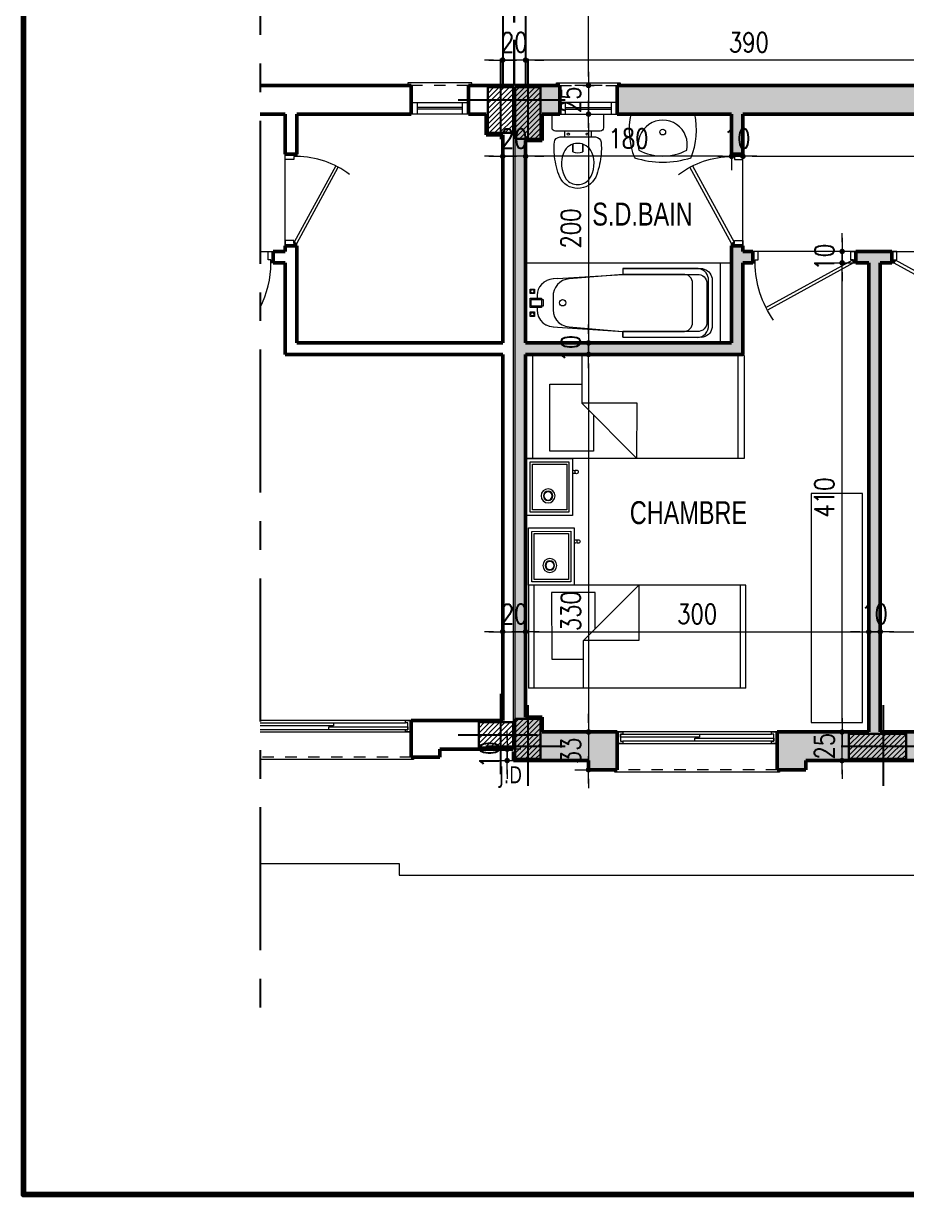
# Model space of a CAD drawing. Header units: millimetres. Extents: x 906 to 2589, y -1235 to -637.
# Drawn here: x 2496.91 to 2504.63, y -1234.31 to -1224.07 of the extents above; entities that cross this region are included whole.
import ezdxf

# ---------------------------------------------------------------- set-up
doc = ezdxf.new("R2010")
doc.units = ezdxf.units.MM
doc.linetypes.add('AXES', pattern=[2, 1.25, -0.25, 0.25, -0.25])
doc.linetypes.add('HIDDEN', pattern=[0.375, 0.25, -0.125])
doc.layers.get('DEFPOINTS').update_dxf_attribs({"color": 255, "lineweight": 13})
for name, color, linetype, lineweight in [('A-signe', 7, 'Continuous', 9), ('APPUITS', 7, 'Continuous', 18), ('AXE LIMITE', 1, 'AXES', 30), ('DIM.', 4, 'Continuous', 25), ('Extracteur cuisine 300m3', 7, 'Continuous', 20), ('interrompu', 7, 'HIDDEN', 15), ('MENUISERIE', 7, 'Continuous', 13), ('MEUBLE', 35, 'Continuous', 15), ('MUR 0.2', 7, 'Continuous', 20), ('MUR 0.25', 7, 'Continuous', 25), ('MUR 0.5', 7, 'Continuous', 50), ('mur 0.8', 7, 'Continuous', 80), ('POTEAUX ARCH', 7, 'Continuous', 30), ('POTEAUX HACHURE', 7, 'Continuous', 15), ('REVERS D EAU', 7, 'Continuous', 13), ('SANITAIRE', 7, 'Continuous', 15), ('TEXTE', 7, 'Continuous', 20)]:
    doc.layers.add(name, color=color, linetype=linetype, lineweight=lineweight)
doc.layers.add('AXE', color=7, linetype='AXES')
doc.layers.add('TEINTE 2', color=3, linetype='Continuous')
doc.styles.add('atef', font='romans.shx', dxfattribs={"width": 0.8})
doc.styles.add('COTE', font='verdana.ttf', dxfattribs={"width": 0.7})
doc.styles.add('STYLE4', font='swisscl.ttf')
doc.dimstyles.new('COTEXT', dxfattribs={"dimscale": 0, "dimtxt": 0.17, "dimasz": 0.08, "dimexe": 0.015, "dimexo": 0.015, "dimgap": 0.07, "dimtad": 1, "dimdec": 0, "dimlfac": 100, "dimzin": 0, "dimdsep": 46, "dimtxsty": 'atef', "dimblk": 'SIG2', "dimcen": 0.15, "dimse1": 1, "dimse2": 1, "dimclrd": 256, "dimclre": 6, "dimclrt": 2, "dimadec": 0, "dimazin": 0, "dimtfac": 0.5, "dimtdec": 0, "dimtix": 1, "dimtmove": 2, "dimatfit": 1, "dimldrblk": 'SIG2', "dimfxl": 0.18, "dimtolj": 1, "dimtzin": 0, "dimlwd": 18, "dimarcsym": 0})

# ---------------------------------------------------------------- blocks, each defined once
blk = doc.blocks.new('P - 0.80')
at = {"layer": 'MENUISERIE'}
for points in [[(-0.699, 0.341), (-0.033, -0.022), (-0.02, 0), (-0.688, 0.363)], [(-0.8, 0), (-0.78, 0), (-0.78, -0.025), (-0.755, -0.025), (-0.755, -0.1), (-0.8, -0.1)], [(0, 0), (-0.02, 0), (-0.02, -0.025), (-0.045, -0.025), (-0.045, -0.1), (0, -0.1)]]:
    blk.add_lwpolyline(points, dxfattribs=at)
blk.add_arc((-0.02, 0), 0.76, 142.5454, 180, dxfattribs=at)
blk = doc.blocks.new('PORTE 0.90')
at = {"layer": 'MENUISERIE'}
for points in [[(-0.786, 0.391), (-0.033, -0.022), (-0.02, 0), (-0.774, 0.413)], [(-0.9, 0), (-0.88, 0), (-0.88, -0.025), (-0.855, -0.025), (-0.855, -0.1), (-0.9, -0.1)], [(0, 0), (-0.02, 0), (-0.02, -0.025), (-0.045, -0.025), (-0.045, -0.1), (0, -0.1)]]:
    blk.add_lwpolyline(points, dxfattribs=at)
blk.add_arc((-0.02, 0), 0.86, 144.3645, 180, dxfattribs=at)
blk = doc.blocks.new('SIG2')
at = {"layer": 'A-signe'}
for p, q in [((0, 1.5), (0, 0.5)), ((-1.5, 0), (-0.5, 0)), ((-0.5, 0), (0.5, 0)), ((0, 0.5), (0, -0.5)), ((0.5, 0), (1.5, 0)), ((0, -0.5), (0, -1.5))]:
    blk.add_line(p, q, dxfattribs=at)
at = {"layer": 'A-signe', "const_width": 0.3}
blk.add_lwpolyline([(-0.15, 0, 1), (0.15, 0, 1)], format="xyb", close=True, dxfattribs=at)
blk = doc.blocks.new('*D760')
at = {"layer": 'DEFPOINTS', "color": 0, "transparency": 16777216}
for p in [(2501.301, -1229.388), (2501.101, -1229.662), (2501.301, -1229.656)]:
    blk.add_point(p, dxfattribs=at)
at = {"layer": 'DIM.', "lineweight": 18, "transparency": 16777216}
for p, q in [((2501.021, -1229.388), (2500.941, -1229.388)), ((2501.101, -1229.388), (2501.301, -1229.388)), ((2501.381, -1229.388), (2501.461, -1229.388))]:
    blk.add_line(p, q, dxfattribs=at)
at = {"layer": 'DIM.', "lineweight": 18, "transparency": 16777216, "xscale": 0.08, "yscale": 0.08, "zscale": 0.08}
blk.add_blockref('SIG2', (2501.101, -1229.388), dxfattribs=at)
at = {"layer": 'DIM.', "lineweight": 18, "transparency": 16777216, "xscale": 0.08, "yscale": 0.08, "zscale": 0.08, "rotation": 180}
blk.add_blockref('SIG2', (2501.301, -1229.388), dxfattribs=at)
at = {"layer": 'DIM.', "color": 2, "transparency": 16777216, "insert": (2501.201, -1229.233), "char_height": 0.17, "attachment_point": 5, "style": 'atef'}
blk.add_mtext('\\A1;20', dxfattribs=at)
blk = doc.blocks.new('*D761')
at = {"layer": 'DEFPOINTS', "color": 0, "transparency": 16777216}
for p in [(2504.301, -1229.077), (2504.301, -1229.388), (2501.301, -1229.759)]:
    blk.add_point(p, dxfattribs=at)
at = {"layer": 'DIM.', "lineweight": 18, "transparency": 16777216}
blk.add_line((2501.381, -1229.388), (2504.221, -1229.388), dxfattribs=at)
at = {"layer": 'DIM.', "lineweight": 18, "transparency": 16777216, "xscale": 0.08, "yscale": 0.08, "zscale": 0.08, "rotation": 180}
blk.add_blockref('SIG2', (2501.301, -1229.388), dxfattribs=at)
at = {"layer": 'DIM.', "lineweight": 18, "transparency": 16777216, "xscale": 0.08, "yscale": 0.08, "zscale": 0.08}
blk.add_blockref('SIG2', (2504.301, -1229.388), dxfattribs=at)
at = {"layer": 'DIM.', "color": 2, "transparency": 16777216, "insert": (2502.801, -1229.233), "char_height": 0.17, "attachment_point": 5, "style": 'atef'}
blk.add_mtext('\\A1;300', dxfattribs=at)
blk = doc.blocks.new('*D609')
at = {"layer": 'DEFPOINTS', "color": 0, "transparency": 16777216}
for p in [(2504.301, -1229.12), (2504.401, -1229.155), (2504.401, -1229.388)]:
    blk.add_point(p, dxfattribs=at)
at = {"layer": 'DIM.', "lineweight": 18, "transparency": 16777216}
for p, q in [((2504.221, -1229.388), (2504.141, -1229.388)), ((2504.301, -1229.388), (2504.401, -1229.388)), ((2504.481, -1229.388), (2504.561, -1229.388))]:
    blk.add_line(p, q, dxfattribs=at)
at = {"layer": 'DIM.', "lineweight": 18, "transparency": 16777216, "xscale": 0.08, "yscale": 0.08, "zscale": 0.08}
blk.add_blockref('SIG2', (2504.301, -1229.388), dxfattribs=at)
at = {"layer": 'DIM.', "lineweight": 18, "transparency": 16777216, "xscale": 0.08, "yscale": 0.08, "zscale": 0.08, "rotation": 180}
blk.add_blockref('SIG2', (2504.401, -1229.388), dxfattribs=at)
at = {"layer": 'DIM.', "color": 2, "transparency": 16777216, "insert": (2504.351, -1229.233), "char_height": 0.17, "attachment_point": 5, "style": 'atef'}
blk.add_mtext('\\A1;10', dxfattribs=at)
blk = doc.blocks.new('*D610')
at = {"layer": 'DEFPOINTS', "color": 0, "transparency": 16777216}
for p in [(2504.401, -1229.155), (2507.401, -1229.388), (2507.401, -1229.718)]:
    blk.add_point(p, dxfattribs=at)
at = {"layer": 'DIM.', "lineweight": 18, "transparency": 16777216}
blk.add_line((2504.481, -1229.388), (2507.321, -1229.388), dxfattribs=at)
at = {"layer": 'DIM.', "lineweight": 18, "transparency": 16777216, "xscale": 0.08, "yscale": 0.08, "zscale": 0.08, "rotation": 180}
blk.add_blockref('SIG2', (2504.401, -1229.388), dxfattribs=at)
at = {"layer": 'DIM.', "lineweight": 18, "transparency": 16777216, "xscale": 0.08, "yscale": 0.08, "zscale": 0.08}
blk.add_blockref('SIG2', (2507.401, -1229.388), dxfattribs=at)
at = {"layer": 'DIM.', "color": 2, "transparency": 16777216, "insert": (2505.901, -1229.233), "char_height": 0.17, "attachment_point": 5, "style": 'atef'}
blk.add_mtext('\\A1;300', dxfattribs=at)
blk = doc.blocks.new('*D769')
at = {"layer": 'DEFPOINTS', "color": 0, "transparency": 16777216}
for p in [(2503.101, -1224.864), (2503.201, -1224.864), (2503.101, -1225.233)]:
    blk.add_point(p, dxfattribs=at)
at = {"layer": 'DIM.', "lineweight": 18, "transparency": 16777216}
for p, q in [((2503.021, -1225.233), (2502.941, -1225.233)), ((2503.201, -1225.233), (2503.101, -1225.233)), ((2503.281, -1225.233), (2503.361, -1225.233))]:
    blk.add_line(p, q, dxfattribs=at)
at = {"layer": 'DIM.', "lineweight": 18, "transparency": 16777216, "xscale": 0.08, "yscale": 0.08, "zscale": 0.08}
blk.add_blockref('SIG2', (2503.101, -1225.233), dxfattribs=at)
at = {"layer": 'DIM.', "lineweight": 18, "transparency": 16777216, "xscale": 0.08, "yscale": 0.08, "zscale": 0.08, "rotation": 180}
blk.add_blockref('SIG2', (2503.201, -1225.233), dxfattribs=at)
at = {"layer": 'DIM.', "color": 2, "transparency": 16777216, "insert": (2503.151, -1225.078), "char_height": 0.17, "attachment_point": 5, "style": 'atef'}
blk.add_mtext('\\A1;10', dxfattribs=at)
blk = doc.blocks.new('*D624')
at = {"layer": 'DEFPOINTS', "color": 0, "transparency": 16777216}
for p in [(2503.101, -1224.693), (2501.301, -1225.233), (2501.301, -1225.38)]:
    blk.add_point(p, dxfattribs=at)
at = {"layer": 'DIM.', "lineweight": 18, "transparency": 16777216}
blk.add_line((2503.021, -1225.233), (2501.381, -1225.233), dxfattribs=at)
at = {"layer": 'DIM.', "lineweight": 18, "transparency": 16777216, "xscale": 0.08, "yscale": 0.08, "zscale": 0.08, "rotation": 180}
blk.add_blockref('SIG2', (2501.301, -1225.233), dxfattribs=at)
at = {"layer": 'DIM.', "lineweight": 18, "transparency": 16777216, "xscale": 0.08, "yscale": 0.08, "zscale": 0.08}
blk.add_blockref('SIG2', (2503.101, -1225.233), dxfattribs=at)
at = {"layer": 'DIM.', "color": 2, "transparency": 16777216, "insert": (2502.201, -1225.078), "char_height": 0.17, "attachment_point": 5, "style": 'atef'}
blk.add_mtext('\\A1;180', dxfattribs=at)
blk = doc.blocks.new('*D625')
at = {"layer": 'DEFPOINTS', "color": 0, "transparency": 16777216}
for p in [(2501.101, -1225.233), (2501.101, -1225.38), (2501.301, -1225.414)]:
    blk.add_point(p, dxfattribs=at)
at = {"layer": 'DIM.', "lineweight": 18, "transparency": 16777216}
for p, q in [((2501.021, -1225.233), (2500.941, -1225.233)), ((2501.301, -1225.233), (2501.101, -1225.233)), ((2501.381, -1225.233), (2501.461, -1225.233))]:
    blk.add_line(p, q, dxfattribs=at)
at = {"layer": 'DIM.', "lineweight": 18, "transparency": 16777216, "xscale": 0.08, "yscale": 0.08, "zscale": 0.08}
blk.add_blockref('SIG2', (2501.101, -1225.233), dxfattribs=at)
at = {"layer": 'DIM.', "lineweight": 18, "transparency": 16777216, "xscale": 0.08, "yscale": 0.08, "zscale": 0.08, "rotation": 180}
blk.add_blockref('SIG2', (2501.301, -1225.233), dxfattribs=at)
at = {"layer": 'DIM.', "color": 2, "transparency": 16777216, "insert": (2501.201, -1225.078), "char_height": 0.17, "attachment_point": 5, "style": 'atef'}
blk.add_mtext('\\A1;20', dxfattribs=at)
blk = doc.blocks.new('*D770')
at = {"layer": 'DEFPOINTS', "color": 0, "transparency": 16777216}
for p in [(2503.965, -1230.264), (2504.067, -1230.264), (2503.965, -1230.514)]:
    blk.add_point(p, dxfattribs=at)
at = {"layer": 'DIM.', "lineweight": 18, "transparency": 16777216}
for p, q in [((2504.067, -1230.184), (2504.067, -1230.104)), ((2504.067, -1230.514), (2504.067, -1230.264)), ((2504.067, -1230.594), (2504.067, -1230.674))]:
    blk.add_line(p, q, dxfattribs=at)
at = {"layer": 'DIM.', "lineweight": 18, "transparency": 16777216, "xscale": 0.08, "yscale": 0.08, "zscale": 0.08}
for p, rotation in [((2504.067, -1230.264), 270), ((2504.067, -1230.514), 90)]:
    blk.add_blockref('SIG2', p, dxfattribs=dict(at, rotation=rotation))
at = {"layer": 'DIM.', "color": 2, "transparency": 16777216, "insert": (2503.912, -1230.389), "char_height": 0.17, "attachment_point": 5, "rotation": 90, "style": 'atef'}
blk.add_mtext('\\A1;25', dxfattribs=at)
blk = doc.blocks.new('*D771')
at = {"layer": 'DEFPOINTS', "color": 0, "transparency": 16777216}
for p in [(2503.201, -1226.164), (2504.067, -1226.164), (2503.965, -1230.264)]:
    blk.add_point(p, dxfattribs=at)
at = {"layer": 'DIM.', "lineweight": 18, "transparency": 16777216}
blk.add_line((2504.067, -1230.184), (2504.067, -1226.244), dxfattribs=at)
at = {"layer": 'DIM.', "lineweight": 18, "transparency": 16777216, "xscale": 0.08, "yscale": 0.08, "zscale": 0.08}
for p, rotation in [((2504.067, -1226.164), 90), ((2504.067, -1230.264), 270)]:
    blk.add_blockref('SIG2', p, dxfattribs=dict(at, rotation=rotation))
at = {"layer": 'DIM.', "color": 2, "transparency": 16777216, "insert": (2503.912, -1228.214), "char_height": 0.17, "attachment_point": 5, "rotation": 90, "style": 'atef'}
blk.add_mtext('\\A1;410', dxfattribs=at)
blk = doc.blocks.new('*D772')
at = {"layer": 'DEFPOINTS', "color": 0, "transparency": 16777216}
for p in [(2503.201, -1226.064), (2503.201, -1226.164), (2504.068, -1226.064)]:
    blk.add_point(p, dxfattribs=at)
at = {"layer": 'DIM.', "lineweight": 18, "transparency": 16777216}
for p, q in [((2504.068, -1225.984), (2504.068, -1225.904)), ((2504.068, -1226.164), (2504.068, -1226.064)), ((2504.068, -1226.244), (2504.068, -1226.324))]:
    blk.add_line(p, q, dxfattribs=at)
at = {"layer": 'DIM.', "lineweight": 18, "transparency": 16777216, "xscale": 0.08, "yscale": 0.08, "zscale": 0.08}
for p, rotation in [((2504.068, -1226.064), 270), ((2504.068, -1226.164), 90)]:
    blk.add_blockref('SIG2', p, dxfattribs=dict(at, rotation=rotation))
at = {"layer": 'DIM.', "color": 2, "transparency": 16777216, "insert": (2503.913, -1226.114), "char_height": 0.17, "attachment_point": 5, "rotation": 90, "style": 'atef'}
blk.add_mtext('\\A1;10', dxfattribs=at)
blk = doc.blocks.new('L.MAIN 56-46')
at = {"layer": 'SANITAIRE', "linetype": 'Continuous'}
blk.add_line((0, 0), (0, 0.56), dxfattribs=at)
blk.add_circle((-0.157, 0.28), 0.025, dxfattribs=at)
for centre, radius, start, end in [((0.39, 0.28), 0.81, 162.1661, 197.8338), ((-0.136, -0.105), 0.679, 78.4082, 111.1055), ((0.079, 0.28), 0.446, 151.9275, 208.0725), ((-0.268, 0.28), 0.215, 257.3196, 102.6804), ((-0.136, 0.66), 0.674, 248.7374, 281.6753)]:
    blk.add_arc(centre, radius, start, end, dxfattribs=at)
blk = doc.blocks.new('BAIGNOIR 0.70-1.70')
at = {"layer": 'SANITAIRE'}
for p, q in [((0.138, 0.279), (0.101, 0.85)), ((0.562, 0.279), (0.6, 0.85))]:
    blk.add_line(p, q, dxfattribs=at)
for points in [[(0, 1.7), (0.7, 1.7), (0.7, 0), (0, 0)], [(0.6, 1.39), (0.595, 1.408), (0.588, 1.423), (0.578, 1.435), (0.566, 1.446), (0.551, 1.454), (0.536, 1.458), (0.52, 1.46), (0.18, 1.46), (0.164, 1.458), (0.149, 1.454), (0.134, 1.446), (0.122, 1.435), (0.112, 1.423), (0.105, 1.408), (0.101, 1.392), (0.101, 0.85), (0.141, 0.38), (0.145, 0.351), (0.155, 0.324), (0.171, 0.3), (0.19, 0.278), (0.214, 0.261), (0.24, 0.249), (0.268, 0.242), (0.41, 0.24), (0.442, 0.244), (0.472, 0.254), (0.5, 0.27), (0.523, 0.292), (0.541, 0.319), (0.554, 0.348), (0.559, 0.38), (0.6, 0.85)], [(0.389, 0.039), (0.309, 0.039), (0.309, 0.139), (0.389, 0.139)], [(0.379, 0.049), (0.319, 0.049), (0.319, 0.153), (0.379, 0.153)], [(0.269, 0.039), (0.229, 0.039), (0.229, 0.079), (0.269, 0.079)], [(0.469, 0.039), (0.429, 0.039), (0.429, 0.079), (0.469, 0.079)]]:
    blk.add_lwpolyline(points, close=True, dxfattribs=at)
for points in [[(0.05, 0.85), (0.05, 1.546, -0.315661), (0.134, 1.63), (0.566, 1.63, -0.356924), (0.651, 1.535), (0.65, 0.85), (0.6, 0.85)], [(0.145, 0.212, 0.002879), (0.146, 0.211), (0.155, 0.185, 0.002875), (0.156, 0.184), (0.17, 0.16, 0.001962), (0.171, 0.159), (0.19, 0.138, 0.167547), (0.281, 0.1), (0.309, 0.1), (0.309, 0.139), (0.389, 0.139), (0.389, 0.1), (0.41, 0.1), (0.442, 0.104), (0.472, 0.114), (0.5, 0.13), (0.523, 0.152), (0.541, 0.178, 0.004777), (0.542, 0.18), (0.552, 0.205, 0.012058), (0.554, 0.212)]]:
    blk.add_lwpolyline(points, format="xyb", dxfattribs=at)
at = {"layer": 'SANITAIRE', "elevation": 0.001}
blk.add_lwpolyline([(0.102, 1.518), (0.106, 1.533), (0.113, 1.548), (0.123, 1.56), (0.135, 1.571), (0.149, 1.579), (0.165, 1.583), (0.181, 1.585), (0.521, 1.585), (0.537, 1.583), (0.552, 1.579), (0.566, 1.571), (0.578, 1.56), (0.588, 1.548), (0.595, 1.533), (0.6, 1.518), (0.6, 0.85), (0.65, 0.85), (0.651, 1.5), (0.649, 1.52), (0.643, 1.539), (0.633, 1.557), (0.62, 1.572), (0.604, 1.585), (0.586, 1.594), (0.566, 1.599), (0.135, 1.599), (0.118, 1.594), (0.101, 1.587), (0.087, 1.577), (0.074, 1.564), (0.064, 1.549), (0.056, 1.533), (0.05, 1.508), (0.05, 0.85), (0.101, 0.85)], close=True, dxfattribs=at)
at = {"layer": 'SANITAIRE'}
for points in [[(0.05, 0.85), (0.101, 0.85)], [(0.138, 0.279), (0.14, 0.245)], [(0.14, 0.245), (0.141, 0.24), (0.145, 0.212)], [(0.554, 0.212), (0.559, 0.24), (0.56, 0.245)], [(0.56, 0.245), (0.562, 0.279)]]:
    blk.add_lwpolyline(points, dxfattribs=at)
for centre, radius in [((0.349, 0.324), 0.0274), ((0.249, 0.059), 0.015), ((0.449, 0.059), 0.015)]:
    blk.add_circle(centre, radius, dxfattribs=at)
blk = doc.blocks.new('CUVETTE -2')
at = {"layer": 'SANITAIRE'}
for p, q in [((0.109, 0.15), (0.109, 0.2)), ((0.341, 0.15), (0.341, 0.2))]:
    blk.add_line(p, q, dxfattribs=at)
at = {"layer": 'SANITAIRE', "flags": 128}
for points in [[(0.068, 0.55, -0.290899), (0.225, 0.65)], [(0.225, 0.615, 0.251168), (0.125, 0.568)], [(0.225, 0.65, -0.290899), (0.382, 0.55)], [(0.325, 0.568, 0.251168), (0.225, 0.615)], [(0.023, 0.37, -0.068521), (0.068, 0.55)], [(0.125, 0.568, 0.259575), (0.102, 0.335)], [(0.348, 0.335, 0.259575), (0.325, 0.568)], [(0.382, 0.55, -0.068521), (0.427, 0.37)], [(0.021, 0.246, -0.05039), (0.023, 0.37)], [(0.102, 0.335, 0.300692), (0.225, 0.256)], [(0.225, 0.256, 0.300692), (0.348, 0.335)], [(0.427, 0.37, -0.05039), (0.429, 0.246)], [(0.379, 0.2), (0.071, 0.2, -0.39005), (0.021, 0.246)], [(0.429, 0.246, -0.39005), (0.379, 0.2)], [(0.45, 0), (0, 0), (0, 0.12, -0.414214), (0.03, 0.15)], [(0.03, 0.15), (0.42, 0.15, -0.414214), (0.45, 0.12)]]:
    blk.add_lwpolyline(points, format="xyb", dxfattribs=at)
at = {"layer": 'SANITAIRE'}
for points in [[(0.182, 0.329), (0.182, 0.329), (0.182, 0.262), (0.182, 0.262)], [(0.268, 0.329), (0.268, 0.329), (0.268, 0.262), (0.268, 0.262)]]:
    blk.add_lwpolyline(points, close=True, dxfattribs=at)
at = {"layer": 'SANITAIRE', "flags": 128}
blk.add_lwpolyline([(0.45, 0.12), (0.45, 0)], dxfattribs=at)
at = {"layer": 'SANITAIRE'}
for centre in [(0.143, 0.175), (0.307, 0.175)]:
    blk.add_circle(centre, 0.00977, dxfattribs=at)
blk.add_arc((0.225, 0.246), 0.0937, 62.6078, 117.3922, dxfattribs=at)
blk = doc.blocks.new('*D790')
at = {"layer": 'DEFPOINTS', "color": 0, "transparency": 16777216}
for p in [(2503.201, -1224.864), (2507.401, -1224.939), (2507.401, -1225.233)]:
    blk.add_point(p, dxfattribs=at)
at = {"layer": 'DIM.', "lineweight": 18, "transparency": 16777216}
blk.add_line((2503.281, -1225.233), (2507.321, -1225.233), dxfattribs=at)
at = {"layer": 'DIM.', "lineweight": 18, "transparency": 16777216, "xscale": 0.08, "yscale": 0.08, "zscale": 0.08, "rotation": 180}
blk.add_blockref('SIG2', (2503.201, -1225.233), dxfattribs=at)
at = {"layer": 'DIM.', "lineweight": 18, "transparency": 16777216, "xscale": 0.08, "yscale": 0.08, "zscale": 0.08}
blk.add_blockref('SIG2', (2507.401, -1225.233), dxfattribs=at)
at = {"layer": 'DIM.', "color": 2, "transparency": 16777216, "insert": (2505.301, -1225.078), "char_height": 0.17, "attachment_point": 5, "style": 'atef'}
blk.add_mtext('\\A1;420', dxfattribs=at)
blk = doc.blocks.new('*D841')
at = {"layer": 'DEFPOINTS', "color": 0, "transparency": 16777216}
for p in [(2501.791, -1224.614), (2501.791, -1224.864), (2501.851, -1224.864)]:
    blk.add_point(p, dxfattribs=at)
at = {"layer": 'DIM.', "lineweight": 18, "transparency": 16777216}
for p, q in [((2501.851, -1224.534), (2501.851, -1224.454)), ((2501.851, -1224.614), (2501.851, -1224.864)), ((2501.851, -1224.944), (2501.851, -1225.024))]:
    blk.add_line(p, q, dxfattribs=at)
at = {"layer": 'DIM.', "lineweight": 18, "transparency": 16777216, "xscale": 0.08, "yscale": 0.08, "zscale": 0.08}
for p, rotation in [((2501.851, -1224.614), 270), ((2501.851, -1224.864), 90)]:
    blk.add_blockref('SIG2', p, dxfattribs=dict(at, rotation=rotation))
at = {"layer": 'DIM.', "color": 2, "transparency": 16777216, "insert": (2501.696, -1224.739), "char_height": 0.17, "attachment_point": 5, "rotation": 90, "style": 'atef'}
blk.add_mtext('\\A1;25', dxfattribs=at)
blk = doc.blocks.new('*D842')
at = {"layer": 'DEFPOINTS', "color": 0, "transparency": 16777216}
for p in [(2501.791, -1224.864), (2501.851, -1226.864), (2503.101, -1226.864)]:
    blk.add_point(p, dxfattribs=at)
at = {"layer": 'DIM.', "lineweight": 18, "transparency": 16777216}
blk.add_line((2501.851, -1224.944), (2501.851, -1226.784), dxfattribs=at)
at = {"layer": 'DIM.', "lineweight": 18, "transparency": 16777216, "xscale": 0.08, "yscale": 0.08, "zscale": 0.08}
for p, rotation in [((2501.851, -1224.864), 90), ((2501.851, -1226.864), 270)]:
    blk.add_blockref('SIG2', p, dxfattribs=dict(at, rotation=rotation))
at = {"layer": 'DIM.', "color": 2, "transparency": 16777216, "insert": (2501.696, -1225.864), "char_height": 0.17, "attachment_point": 5, "rotation": 90, "style": 'atef'}
blk.add_mtext('\\A1;200', dxfattribs=at)
blk = doc.blocks.new('*D843')
at = {"layer": 'DEFPOINTS', "color": 0, "transparency": 16777216}
for p in [(2503.101, -1226.864), (2501.851, -1226.964), (2503.201, -1226.964)]:
    blk.add_point(p, dxfattribs=at)
at = {"layer": 'DIM.', "lineweight": 18, "transparency": 16777216}
for p, q in [((2501.851, -1226.784), (2501.851, -1226.704)), ((2501.851, -1226.864), (2501.851, -1226.964)), ((2501.851, -1227.044), (2501.851, -1227.124))]:
    blk.add_line(p, q, dxfattribs=at)
at = {"layer": 'DIM.', "lineweight": 18, "transparency": 16777216, "xscale": 0.08, "yscale": 0.08, "zscale": 0.08}
for p, rotation in [((2501.851, -1226.864), 270), ((2501.851, -1226.964), 90)]:
    blk.add_blockref('SIG2', p, dxfattribs=dict(at, rotation=rotation))
at = {"layer": 'DIM.', "color": 2, "transparency": 16777216, "insert": (2501.696, -1226.914), "char_height": 0.17, "attachment_point": 5, "rotation": 90, "style": 'atef'}
blk.add_mtext('\\A1;10', dxfattribs=at)
blk = doc.blocks.new('*D661')
at = {"layer": 'DEFPOINTS', "color": 0, "transparency": 16777216}
for p in [(2503.178, -1226.964), (2501.851, -1230.264), (2501.974, -1230.264)]:
    blk.add_point(p, dxfattribs=at)
at = {"layer": 'DIM.', "lineweight": 18, "transparency": 16777216}
blk.add_line((2501.851, -1227.044), (2501.851, -1230.184), dxfattribs=at)
at = {"layer": 'DIM.', "lineweight": 18, "transparency": 16777216, "xscale": 0.08, "yscale": 0.08, "zscale": 0.08}
for p, rotation in [((2501.851, -1226.964), 90), ((2501.851, -1230.264), 270)]:
    blk.add_blockref('SIG2', p, dxfattribs=dict(at, rotation=rotation))
at = {"layer": 'DIM.', "color": 2, "transparency": 16777216, "insert": (2501.696, -1229.208), "char_height": 0.17, "attachment_point": 5, "rotation": 90, "style": 'atef'}
blk.add_mtext('\\A1;330', dxfattribs=at)
blk = doc.blocks.new('*D844')
at = {"layer": 'DEFPOINTS', "color": 0, "transparency": 16777216}
for p in [(2501.997, -1230.264), (2501.851, -1230.594), (2501.851, -1230.594)]:
    blk.add_point(p, dxfattribs=at)
at = {"layer": 'DIM.', "lineweight": 18, "transparency": 16777216}
for p, q in [((2501.851, -1230.184), (2501.851, -1230.104)), ((2501.851, -1230.264), (2501.851, -1230.594)), ((2501.851, -1230.674), (2501.851, -1230.754))]:
    blk.add_line(p, q, dxfattribs=at)
at = {"layer": 'DIM.', "lineweight": 18, "transparency": 16777216, "xscale": 0.08, "yscale": 0.08, "zscale": 0.08}
for p, rotation in [((2501.851, -1230.264), 270), ((2501.851, -1230.594), 90)]:
    blk.add_blockref('SIG2', p, dxfattribs=dict(at, rotation=rotation))
at = {"layer": 'DIM.', "color": 2, "transparency": 16777216, "insert": (2501.696, -1230.429), "char_height": 0.17, "attachment_point": 5, "rotation": 90, "style": 'atef'}
blk.add_mtext('\\A1;33', dxfattribs=at)
blk = doc.blocks.new('*D675')
at = {"layer": 'DEFPOINTS', "color": 0, "transparency": 16777216}
for p in [(2501.14, -1230.414), (2501.196, -1230.414), (2501.196, -1230.514)]:
    blk.add_point(p, dxfattribs=at)
at = {"layer": 'DIM.', "lineweight": 18, "transparency": 16777216}
for p, q in [((2501.14, -1230.334), (2501.14, -1230.254)), ((2501.14, -1230.514), (2501.14, -1230.414)), ((2501.14, -1230.594), (2501.14, -1230.674))]:
    blk.add_line(p, q, dxfattribs=at)
at = {"layer": 'DIM.', "lineweight": 18, "transparency": 16777216, "xscale": 0.08, "yscale": 0.08, "zscale": 0.08}
for p, rotation in [((2501.14, -1230.414), 270), ((2501.14, -1230.514), 90)]:
    blk.add_blockref('SIG2', p, dxfattribs=dict(at, rotation=rotation))
at = {"layer": 'DIM.', "color": 2, "transparency": 16777216, "insert": (2500.985, -1230.464), "char_height": 0.17, "attachment_point": 5, "rotation": 90, "style": 'atef'}
blk.add_mtext('\\A1;10', dxfattribs=at)
blk = doc.blocks.new('A$C4AA77CC6')
at = {"linetype": 'ByBlock'}
for p, q in [((1.123, 2.065), (0, 0.532)), ((1.849, 1.533), (1.123, 2.065)), ((1.093, 2.024), (1.819, 1.492)), ((1.849, 1.533), (0.726, 0)), ((0.57, 1.31), (0.96, 1.025)), ((0.674, 0.636), (0.57, 1.31)), ((0.96, 1.025), (0.674, 0.636)), ((0.396, 0.966), (0.171, 0.658)), ((0.653, 0.778), (0.396, 0.966)), ((0.171, 0.658), (0.643, 0.313)), ((1.011, 0.389), (0.674, 0.636)), ((0, 0.532), (0.726, 0)), ((0.756, 0.041), (0.03, 0.573)), ((0.643, 0.313), (0.808, 0.538))]:
    blk.add_line(p, q, dxfattribs=at)
blk = doc.blocks.new('A$C209961D1')
at = {"linetype": 'ByBlock'}
for p, q in [((0.236, 0.618), (0, 0.295)), ((0.64, 0.323), (0.236, 0.618)), ((0.243, 0.576), (0.042, 0.302)), ((0.247, 0.548), (0.07, 0.306)), ((0.598, 0.316), (0.243, 0.576)), ((0.57, 0.312), (0.247, 0.548)), ((0.55, 0.419), (0.568, 0.406)), ((0.393, 0.07), (0.57, 0.312)), ((0.397, 0.042), (0.598, 0.316)), ((0.403, 0), (0.64, 0.323)), ((0, 0.295), (0.403, 0)), ((0.042, 0.302), (0.397, 0.042)), ((0.07, 0.306), (0.393, 0.07))]:
    blk.add_line(p, q, dxfattribs=at)
for radius in [0.061, 0.041, 0.036]:
    blk.add_circle((0.249, 0.345), radius, dxfattribs=at)
for centre, radius, start, end in [((0.529, 0.426), 0.0216, 269.7237, 342.5351), ((0.565, 0.421), 0.0157, 280.3371, 187.2282), ((0.58, 0.388), 0.0216, 125.0302, 197.8416)]:
    blk.add_arc(centre, radius, start, end, dxfattribs=at)
blk = doc.blocks.new('*D1600')
at = {"layer": 'DEFPOINTS', "color": 0, "transparency": 16777216}
for p in [(2501.301, -1224.392), (2501.301, -1224.512), (2505.201, -1224.512)]:
    blk.add_point(p, dxfattribs=at)
at = {"layer": 'DIM.', "lineweight": 18, "transparency": 16777216}
blk.add_line((2505.121, -1224.392), (2501.381, -1224.392), dxfattribs=at)
at = {"layer": 'DIM.', "lineweight": 18, "transparency": 16777216, "xscale": 0.08, "yscale": 0.08, "zscale": 0.08, "rotation": 180}
blk.add_blockref('SIG2', (2501.301, -1224.392), dxfattribs=at)
at = {"layer": 'DIM.', "lineweight": 18, "transparency": 16777216, "xscale": 0.08, "yscale": 0.08, "zscale": 0.08}
blk.add_blockref('SIG2', (2505.201, -1224.392), dxfattribs=at)
at = {"layer": 'DIM.', "color": 2, "transparency": 16777216, "insert": (2503.251, -1224.237), "char_height": 0.17, "attachment_point": 5, "style": 'atef'}
blk.add_mtext('\\A1;390', dxfattribs=at)
blk = doc.blocks.new('*D1601')
at = {"layer": 'DEFPOINTS', "color": 0, "transparency": 16777216}
for p in [(2501.301, -1220.714), (2501.851, -1220.714), (2501.406, -1224.614)]:
    blk.add_point(p, dxfattribs=at)
at = {"layer": 'DIM.', "lineweight": 18, "transparency": 16777216}
blk.add_line((2501.851, -1224.534), (2501.851, -1220.794), dxfattribs=at)
at = {"layer": 'DIM.', "lineweight": 18, "transparency": 16777216, "xscale": 0.08, "yscale": 0.08, "zscale": 0.08}
for p, rotation in [((2501.851, -1220.714), 90), ((2501.851, -1224.614), 270)]:
    blk.add_blockref('SIG2', p, dxfattribs=dict(at, rotation=rotation))
at = {"layer": 'DIM.', "color": 2, "transparency": 16777216, "insert": (2501.696, -1222.664), "char_height": 0.17, "attachment_point": 5, "rotation": 90, "style": 'atef'}
blk.add_mtext('\\A1;390', dxfattribs=at)
blk = doc.blocks.new('*D1613')
at = {"layer": 'DEFPOINTS', "color": 0, "transparency": 16777216}
for p in [(2501.101, -1224.166), (2501.301, -1224.166), (2501.101, -1224.392)]:
    blk.add_point(p, dxfattribs=at)
at = {"layer": 'DIM.', "lineweight": 18, "transparency": 16777216}
for p, q in [((2501.021, -1224.392), (2500.941, -1224.392)), ((2501.301, -1224.392), (2501.101, -1224.392)), ((2501.381, -1224.392), (2501.461, -1224.392))]:
    blk.add_line(p, q, dxfattribs=at)
at = {"layer": 'DIM.', "lineweight": 18, "transparency": 16777216, "xscale": 0.08, "yscale": 0.08, "zscale": 0.08}
blk.add_blockref('SIG2', (2501.101, -1224.392), dxfattribs=at)
at = {"layer": 'DIM.', "lineweight": 18, "transparency": 16777216, "xscale": 0.08, "yscale": 0.08, "zscale": 0.08, "rotation": 180}
blk.add_blockref('SIG2', (2501.301, -1224.392), dxfattribs=at)
at = {"layer": 'DIM.', "color": 2, "transparency": 16777216, "insert": (2501.201, -1224.237), "char_height": 0.17, "attachment_point": 5, "style": 'atef'}
blk.add_mtext('\\A1;20', dxfattribs=at)

msp = doc.modelspace()

# ---------------------------------------------------------------- hatches: boundary and pattern name
at = {"layer": 'POTEAUX HACHURE'}
h = msp.add_hatch(dxfattribs=at)
h.set_pattern_fill('ANSI31', color=256, scale=0.01)
h.set_pattern_definition([(45, (1381.643186, -320.84866), (-0.0224506403, 0.0224506403), [])])
h.paths.add_polyline_path([(2501.211, -1224.629), (2501.431, -1224.629), (2501.431, -1225.079), (2501.211, -1225.079)])
h.paths.add_polyline_path([(2501.191, -1224.629), (2500.971, -1224.629), (2500.971, -1225.029), (2501.191, -1225.029)])
h = msp.add_hatch(dxfattribs=at)
h.set_pattern_fill('ANSI31', color=256, scale=0.01)
h.set_pattern_definition([(45, (1381.643186, -320.74866), (-0.0224506403, 0.0224506403), [])])
h.paths.add_polyline_path([(2501.211, -1230.499), (2501.431, -1230.499), (2501.431, -1230.149), (2501.211, -1230.149)])
h.paths.add_polyline_path([(2501.191, -1230.399), (2500.891, -1230.399), (2500.891, -1230.179), (2501.191, -1230.179)])
h = msp.add_hatch(dxfattribs=at)
h.set_pattern_fill('ANSI31', color=256, scale=0.01)
h.set_pattern_definition([(45, (1381.643186, -292.61229), (-0.0224506403, 0.0224506403), [])])
h.paths.add_polyline_path([(2504.626, -1230.279), (2504.126, -1230.279), (2504.126, -1230.499), (2504.626, -1230.499)])
at = {"layer": 'TEINTE 2'}
h = msp.add_hatch(color=256, dxfattribs=at)
h.dxf.hatch_style = 1
h.paths.add_polyline_path([(2505.451, -1223.214), (2505.121, -1223.214), (2505.121, -1223.464), (2505.201, -1223.464), (2505.201, -1224.614), (2502.101, -1224.614), (2502.101, -1224.864), (2503.101, -1224.864), (2503.101, -1225.215), (2503.201, -1225.215), (2503.201, -1224.864), (2506.362, -1224.864), (2506.362, -1224.764), (2505.451, -1224.764)])
h = msp.add_hatch(color=256, dxfattribs=at)
h.dxf.hatch_style = 1
h.paths.add_polyline_path([(2502.101, -1230.264), (2501.446, -1230.264), (2501.446, -1230.134), (2501.301, -1230.134), (2501.301, -1226.964), (2503.201, -1226.964), (2503.201, -1226.164), (2503.288, -1226.164), (2503.288, -1226.064), (2503.201, -1226.064), (2503.201, -1226.015), (2503.101, -1226.015), (2503.101, -1226.864), (2501.301, -1226.864), (2501.301, -1225.094), (2501.446, -1225.094), (2501.446, -1224.864), (2501.601, -1224.864), (2501.601, -1224.614), (2501.211, -1224.614), (2501.211, -1230.434), (2501.196, -1230.434), (2501.196, -1230.514), (2501.851, -1230.514), (2501.851, -1230.594), (2502.101, -1230.594)])
h = msp.add_hatch(color=256, dxfattribs=at)
h.dxf.hatch_style = 1
h.paths.add_polyline_path([(2505.201, -1230.264), (2504.401, -1230.264), (2504.401, -1226.164), (2504.501, -1226.164), (2504.501, -1226.064), (2504.188, -1226.064), (2504.188, -1226.164), (2504.301, -1226.164), (2504.301, -1230.264), (2503.501, -1230.264), (2503.501, -1230.594), (2503.751, -1230.594), (2503.751, -1230.514), (2504.951, -1230.514), (2504.951, -1230.594), (2505.201, -1230.594)])

# ---------------------------------------------------------------- linework, layer by layer
at = {"layer": 'APPUITS'}
for points in [[(2500.831, -1224.614), (2500.831, -1224.591), (2500.273, -1224.591), (2500.273, -1224.614)], [(2501.571, -1224.614), (2501.571, -1224.591), (2502.129, -1224.591), (2502.129, -1224.614)], [(2500.321, -1230.484), (2500.321, -1230.504), (2498.982, -1230.504)], [(2503.521, -1230.594), (2503.521, -1230.614), (2502.081, -1230.614), (2502.081, -1230.594)]]:
    msp.add_lwpolyline(points, dxfattribs=at)
at = {"layer": 'AXE'}
for p, q in [((2501.081, -1224.381), (2501.081, -1225.084)), ((2501.321, -1224.381), (2501.321, -1225.084)), ((2500.713, -1224.739), (2501.406, -1224.739)), ((2500.953, -1224.739), (2501.646, -1224.739)), ((2501.081, -1229.931), (2501.081, -1230.634)), ((2501.321, -1230.031), (2501.321, -1230.734)), ((2504.426, -1230.031), (2504.426, -1230.734)), ((2500.713, -1230.289), (2501.406, -1230.289)), ((2500.953, -1230.389), (2501.646, -1230.389)), ((2504.058, -1230.389), (2504.751, -1230.389))]:
    msp.add_line(p, q, dxfattribs=at)
msp.add_lwpolyline([(2498.982, -1200.922), (2498.982, -1232.691)], dxfattribs=at)
at = {"layer": 'AXE LIMITE', "ltscale": 0.6}
msp.add_line((2501.201, -1220.614), (2501.201, -1224.614), dxfattribs=at)
at = {"layer": 'interrompu', "ltscale": 0.2}
for p, q in [((2500.801, -1224.614), (2500.301, -1224.614)), ((2501.601, -1224.614), (2502.101, -1224.614)), ((2500.301, -1230.484), (2498.982, -1230.484)), ((2503.501, -1230.594), (2502.101, -1230.594))]:
    msp.add_line(p, q, dxfattribs=at)
at = {"layer": 'MENUISERIE', "color": 2, "linetype": 'Continuous'}
for p, q in [((2500.304, -1224.764), (2500.801, -1224.764)), ((2500.353, -1224.764), (2500.353, -1224.864)), ((2500.751, -1224.807), (2500.353, -1224.807)), ((2500.751, -1224.822), (2500.353, -1224.822)), ((2500.751, -1224.864), (2500.751, -1224.764)), ((2502.098, -1224.764), (2501.601, -1224.764)), ((2501.651, -1224.864), (2501.651, -1224.764)), ((2501.651, -1224.807), (2502.049, -1224.807)), ((2501.651, -1224.822), (2502.049, -1224.822)), ((2502.049, -1224.764), (2502.049, -1224.864)), ((2500.801, -1224.864), (2500.301, -1224.864)), ((2501.601, -1224.864), (2502.101, -1224.864)), ((2500.301, -1230.164), (2498.982, -1230.164)), ((2498.982, -1230.184), (2500.251, -1230.184)), ((2500.251, -1230.244), (2498.982, -1230.244)), ((2498.982, -1230.264), (2500.301, -1230.264)), ((2503.501, -1230.264), (2502.101, -1230.264)), ((2502.151, -1230.284), (2503.451, -1230.284)), ((2503.451, -1230.344), (2502.151, -1230.344)), ((2502.101, -1230.364), (2503.501, -1230.364))]:
    msp.add_line(p, q, dxfattribs=at)
at = {"layer": 'MENUISERIE'}
for p, q in [((2499.201, -1226.015), (2499.201, -1225.215)), ((2503.201, -1226.015), (2503.201, -1225.215)), ((2498.982, -1226.064), (2499.201, -1226.064)), ((2504.188, -1226.064), (2503.288, -1226.064)), ((2504.501, -1226.064), (2505.401, -1226.064))]:
    msp.add_line(p, q, dxfattribs=at)
msp.add_lwpolyline([(2499.095, -1226.164), (2499.075, -1226.164), (2499.075, -1226.139), (2499.05, -1226.139), (2499.05, -1226.064), (2499.095, -1226.064)], dxfattribs=at)
at = {"layer": 'MENUISERIE', "color": 2, "linetype": 'Continuous', "extrusion": (0, 0, -1)}
msp.add_lwpolyline([(-2498.982, -1230.184), (-2499.621, -1230.184), (-2499.621, -1230.209), (-2499.621, -1230.209), (-2498.982, -1230.209)], dxfattribs=at)
for points in [[(-2499.581, -1230.244), (-2499.581, -1230.219), (-2500.271, -1230.219), (-2500.271, -1230.244), (-2500.271, -1230.244)], [(-2500.301, -1230.264), (-2500.251, -1230.264), (-2500.251, -1230.244), (-2500.271, -1230.244), (-2500.271, -1230.184), (-2500.251, -1230.184), (-2500.251, -1230.164), (-2500.301, -1230.164), (-2500.301, -1230.164)], [(-2502.101, -1230.364), (-2502.101, -1230.264), (-2502.151, -1230.264), (-2502.151, -1230.284), (-2502.131, -1230.284), (-2502.131, -1230.344), (-2502.151, -1230.344), (-2502.151, -1230.364), (-2502.151, -1230.364)], [(-2502.131, -1230.309), (-2502.131, -1230.284), (-2502.821, -1230.284), (-2502.821, -1230.309), (-2502.821, -1230.309)], [(-2502.781, -1230.344), (-2502.781, -1230.319), (-2503.471, -1230.319), (-2503.471, -1230.344), (-2503.471, -1230.344)], [(-2503.501, -1230.364), (-2503.451, -1230.364), (-2503.451, -1230.344), (-2503.471, -1230.344), (-2503.471, -1230.284), (-2503.451, -1230.284), (-2503.451, -1230.264), (-2503.501, -1230.264), (-2503.501, -1230.264)]]:
    msp.add_lwpolyline(points, close=True, dxfattribs=at)
at = {"layer": 'MENUISERIE'}
msp.add_arc((2498.215, -1226.164), 0.86, 332.9465, 0, dxfattribs=at)
at = {"layer": 'MEUBLE'}
msp.add_lwpolyline([(2503.796, -1230.18), (2504.246, -1230.18), (2504.246, -1228.18), (2503.796, -1228.18)], close=True, dxfattribs=at)
at = {"layer": 'MUR 0.2'}
for p, q in [((2501.191, -1224.614), (2501.191, -1230.414)), ((2501.191, -1224.614), (2501.191, -1230.414)), ((2501.211, -1230.414), (2501.211, -1224.614)), ((2501.211, -1230.414), (2501.211, -1224.614))]:
    msp.add_line(p, q, dxfattribs=at)
at = {"layer": 'MUR 0.25', "linetype": 'Continuous'}
for p, q in [((2501.101, -1220.714), (2501.101, -1224.614)), ((2501.301, -1220.714), (2501.301, -1224.614))]:
    msp.add_line(p, q, dxfattribs=at)
at = {"layer": 'MUR 0.5'}
for p, q in [((2500.301, -1224.614), (2498.982, -1224.614)), ((2500.301, -1224.864), (2500.301, -1224.614)), ((2501.191, -1224.614), (2500.801, -1224.614)), ((2500.801, -1224.864), (2500.801, -1224.614)), ((2501.601, -1224.614), (2501.211, -1224.614)), ((2501.601, -1224.864), (2501.601, -1224.614)), ((2505.201, -1224.614), (2502.101, -1224.614)), ((2502.101, -1224.864), (2502.101, -1224.614)), ((2499.201, -1224.864), (2498.982, -1224.864)), ((2499.201, -1225.215), (2499.201, -1224.864)), ((2499.301, -1225.215), (2499.301, -1224.864)), ((2500.301, -1224.864), (2499.301, -1224.864)), ((2500.956, -1224.864), (2500.801, -1224.864)), ((2500.956, -1224.864), (2500.956, -1225.044)), ((2501.601, -1224.864), (2501.446, -1224.864)), ((2501.446, -1225.094), (2501.446, -1224.864)), ((2503.101, -1224.864), (2502.101, -1224.864)), ((2503.101, -1225.215), (2503.101, -1224.864)), ((2503.201, -1225.215), (2503.201, -1224.864)), ((2506.362, -1224.864), (2503.201, -1224.864)), ((2500.956, -1225.044), (2501.101, -1225.044)), ((2501.101, -1226.864), (2501.101, -1225.044)), ((2501.301, -1226.864), (2501.301, -1225.094)), ((2501.301, -1225.094), (2501.446, -1225.094)), ((2499.301, -1225.215), (2499.201, -1225.215)), ((2503.101, -1225.215), (2503.201, -1225.215)), ((2499.201, -1226.064), (2499.201, -1226.015)), ((2499.301, -1226.015), (2499.201, -1226.015)), ((2499.301, -1226.864), (2499.301, -1226.015)), ((2503.101, -1226.864), (2503.101, -1226.015)), ((2503.101, -1226.015), (2503.201, -1226.015)), ((2503.201, -1226.064), (2503.201, -1226.015)), ((2499.201, -1226.064), (2499.095, -1226.064)), ((2499.095, -1226.164), (2499.095, -1226.064)), ((2499.201, -1226.164), (2499.095, -1226.164)), ((2499.201, -1226.964), (2499.201, -1226.164)), ((2503.201, -1226.064), (2503.288, -1226.064)), ((2503.201, -1226.964), (2503.201, -1226.164)), ((2503.201, -1226.164), (2503.288, -1226.164)), ((2503.288, -1226.164), (2503.288, -1226.064)), ((2504.188, -1226.064), (2504.501, -1226.064)), ((2504.188, -1226.164), (2504.188, -1226.064)), ((2504.188, -1226.164), (2504.301, -1226.164)), ((2504.301, -1230.264), (2504.301, -1226.164)), ((2504.401, -1230.264), (2504.401, -1226.164)), ((2504.401, -1226.164), (2504.501, -1226.164)), ((2504.501, -1226.164), (2504.501, -1226.064)), ((2501.101, -1226.864), (2499.301, -1226.864)), ((2503.101, -1226.864), (2501.301, -1226.864)), ((2501.101, -1226.964), (2499.201, -1226.964)), ((2501.101, -1230.164), (2501.101, -1226.964)), ((2501.301, -1230.134), (2501.301, -1226.964)), ((2503.201, -1226.964), (2501.301, -1226.964)), ((2501.446, -1230.134), (2501.301, -1230.134)), ((2501.446, -1230.264), (2501.446, -1230.134)), ((2501.101, -1230.164), (2500.301, -1230.164)), ((2500.301, -1230.164), (2500.301, -1230.484)), ((2502.101, -1230.264), (2501.446, -1230.264)), ((2502.101, -1230.594), (2502.101, -1230.264)), ((2504.301, -1230.264), (2503.501, -1230.264)), ((2503.501, -1230.264), (2503.501, -1230.594)), ((2505.201, -1230.264), (2504.401, -1230.264)), ((2500.551, -1230.414), (2501.191, -1230.414)), ((2500.551, -1230.484), (2500.551, -1230.414)), ((2501.191, -1230.414), (2500.801, -1230.414)), ((2501.196, -1230.434), (2501.196, -1230.514)), ((2500.301, -1230.484), (2500.551, -1230.484)), ((2501.851, -1230.514), (2501.196, -1230.514)), ((2501.851, -1230.514), (2501.851, -1230.594)), ((2503.751, -1230.594), (2503.751, -1230.514)), ((2504.951, -1230.514), (2503.751, -1230.514)), ((2501.851, -1230.594), (2502.101, -1230.594)), ((2503.501, -1230.594), (2503.751, -1230.594))]:
    msp.add_line(p, q, dxfattribs=at)
at = {"layer": 'mur 0.8'}
msp.add_lwpolyline([(2496.912, -1200.922), (2540.912, -1200.922), (2540.912, -1234.307), (2496.912, -1234.307)], close=True, dxfattribs=at)
at = {"layer": 'POTEAUX ARCH'}
for points in [[(2501.191, -1224.629), (2500.971, -1224.629), (2500.971, -1225.029), (2501.191, -1225.029)], [(2501.211, -1224.629), (2501.431, -1224.629), (2501.431, -1225.079), (2501.211, -1225.079)], [(2501.211, -1230.499), (2501.431, -1230.499), (2501.431, -1230.149), (2501.211, -1230.149)], [(2501.191, -1230.399), (2500.891, -1230.399), (2500.891, -1230.179), (2501.191, -1230.179)], [(2504.626, -1230.279), (2504.126, -1230.279), (2504.126, -1230.499), (2504.626, -1230.499)]]:
    msp.add_lwpolyline(points, close=True, dxfattribs=at)
at = {"layer": 'REVERS D EAU'}
for points in [[(2500.196, -1231.414), (2500.196, -1231.514), (2512.897, -1231.514), (2512.897, -1231.014), (2516.051, -1231.014), (2516.051, -1231.514), (2525.723, -1231.514)], [(2498.982, -1231.414), (2500.196, -1231.414)]]:
    msp.add_lwpolyline(points, dxfattribs=at)
at = {"layer": 'SANITAIRE'}
msp.add_line((2503.001, -1226.164), (2503.101, -1226.164), dxfattribs=at)

# ---------------------------------------------------------------- block references
at = {"layer": 'MENUISERIE'}
for name, p, rotation in [('P - 0.80', (2499.301, -1226.015), 270), ('PORTE 0.90', (2504.501, -1226.164), 180)]:
    msp.add_blockref(name, p, dxfattribs=dict(at, rotation=rotation))
at = {"layer": 'MENUISERIE', "xscale": -1}
for name, p, rotation in [('P - 0.80', (2503.101, -1226.015), 90), ('PORTE 0.90', (2504.188, -1226.164), 180)]:
    msp.add_blockref(name, p, dxfattribs=dict(at, rotation=rotation))
at = {"layer": 'MEUBLE', "xscale": -1}
for name, p, rotation in [('A$C4AA77CC6', (2500.881, -1227.559), 233.7826317551634), ('A$C209961D1', (2501.072, -1228.198), 233.7826317551564), ('A$C209961D1', (2501.088, -1228.806), 233.7826317551564)]:
    msp.add_blockref(name, p, dxfattribs=dict(at, rotation=rotation))
at = {"layer": 'MEUBLE', "rotation": 306.2173682448366}
msp.add_blockref('A$C4AA77CC6', (2500.897, -1229.295), dxfattribs=at)
at = {"layer": 'SANITAIRE'}
for name, p, rotation in [('CUVETTE -2', (2501.982, -1224.864), 180.0000000000075), ('L.MAIN 56-46', (2502.78, -1224.864), 90.00000000000752), ('BAIGNOIR 0.70-1.70', (2501.301, -1226.164), 270.0000000000075)]:
    msp.add_blockref(name, p, dxfattribs=dict(at, rotation=rotation))

# ---------------------------------------------------------------- texts
at = {"layer": 'Extracteur cuisine 300m3', "lineweight": 25, "style": 'COTE', "width": 0.7}
msp.add_text('J.D', height=0.15, dxfattribs=at).set_placement((2501.07, -1230.713, 0))
at = {"layer": 'TEXTE', "style": 'STYLE4'}
msp.add_text('CHAMBRE', height=0.2, dxfattribs=at).set_placement((2502.212, -1228.447))
at = {"layer": 'TEXTE', "insert": (2501.884, -1225.638), "char_height": 0.2, "width": 0.80802, "attachment_point": 1, "style": 'STYLE4'}
msp.add_mtext('S.D.BAIN', dxfattribs=at)

# ---------------------------------------------------------------- dimensions: what is measured, and where the dimension line sits
at = {"layer": 'DIM.'}
for base, p1, p2, picture, middle in [((2501.851, -1220.714), (2501.406, -1224.614), (2501.301, -1220.714), '*D1601', (2501.696, -1222.664)), ((2501.851, -1224.864), (2501.791, -1224.614), (2501.791, -1224.864), '*D841', (2501.696, -1224.739)), ((2501.851, -1226.864), (2501.791, -1224.864), (2503.101, -1226.864), '*D842', (2501.696, -1225.864)), ((2504.068, -1226.064), (2503.201, -1226.164), (2503.201, -1226.064), '*D772', (2503.913, -1226.114)), ((2504.067, -1226.164), (2503.965, -1230.264), (2503.201, -1226.164), '*D771', (2503.912, -1228.214)), ((2501.851, -1226.964), (2503.101, -1226.864), (2503.201, -1226.964), '*D843', (2501.696, -1226.914)), ((2501.851, -1230.594), (2501.997, -1230.264), (2501.851, -1230.594), '*D844', (2501.696, -1230.429)), ((2504.067, -1230.264), (2503.965, -1230.514), (2503.965, -1230.264), '*D770', (2503.912, -1230.389)), ((2501.14, -1230.414), (2501.196, -1230.514), (2501.196, -1230.414), '*D675', (2500.985, -1230.464))]:
    dim = msp.add_linear_dim(base=base, p1=p1, p2=p2, angle=90, dimstyle='COTEXT', override={"dimscale": 1}, dxfattribs=at)
    dim.commit()
    dim.dimension.update_dxf_attribs({"geometry": picture, "text_midpoint": middle})
for base, p1, p2, picture, middle in [((2501.101, -1224.392), (2501.301, -1224.166), (2501.101, -1224.166), '*D1613', (2501.201, -1224.237)), ((2501.301, -1224.392), (2505.201, -1224.512), (2501.301, -1224.512), '*D1600', (2503.251, -1224.237)), ((2501.301, -1225.233), (2503.101, -1224.693), (2501.301, -1225.38), '*D624', (2502.201, -1225.078)), ((2503.101, -1225.233), (2503.201, -1224.864), (2503.101, -1224.864), '*D769', (2503.151, -1225.078)), ((2507.401, -1225.233), (2503.201, -1224.864), (2507.401, -1224.939), '*D790', (2505.301, -1225.078)), ((2501.101, -1225.233), (2501.301, -1225.414), (2501.101, -1225.38), '*D625', (2501.201, -1225.078)), ((2501.301, -1229.388), (2501.101, -1229.662), (2501.301, -1229.656), '*D760', (2501.201, -1229.233)), ((2504.301, -1229.388), (2501.301, -1229.759), (2504.301, -1229.077), '*D761', (2502.801, -1229.233)), ((2504.401, -1229.388), (2504.301, -1229.12), (2504.401, -1229.155), '*D609', (2504.351, -1229.233)), ((2507.401, -1229.388), (2504.401, -1229.155), (2507.401, -1229.718), '*D610', (2505.901, -1229.233))]:
    dim = msp.add_linear_dim(base=base, p1=p1, p2=p2, dimstyle='COTEXT', override={"dimscale": 1}, dxfattribs=at)
    dim.commit()
    dim.dimension.update_dxf_attribs({"geometry": picture, "text_midpoint": middle})
dim = msp.add_linear_dim(base=(2501.851, -1230.264), p1=(2503.178, -1226.964), p2=(2501.974, -1230.264), angle=90, dimstyle='COTEXT', override={"dimscale": 1}, dxfattribs=at)
dim.commit()
dim.dimension.update_dxf_attribs({"geometry": '*D661', "text_midpoint": (2501.696, -1229.208), "dimtype": 160})

doc.saveas('drawing.dxf')
